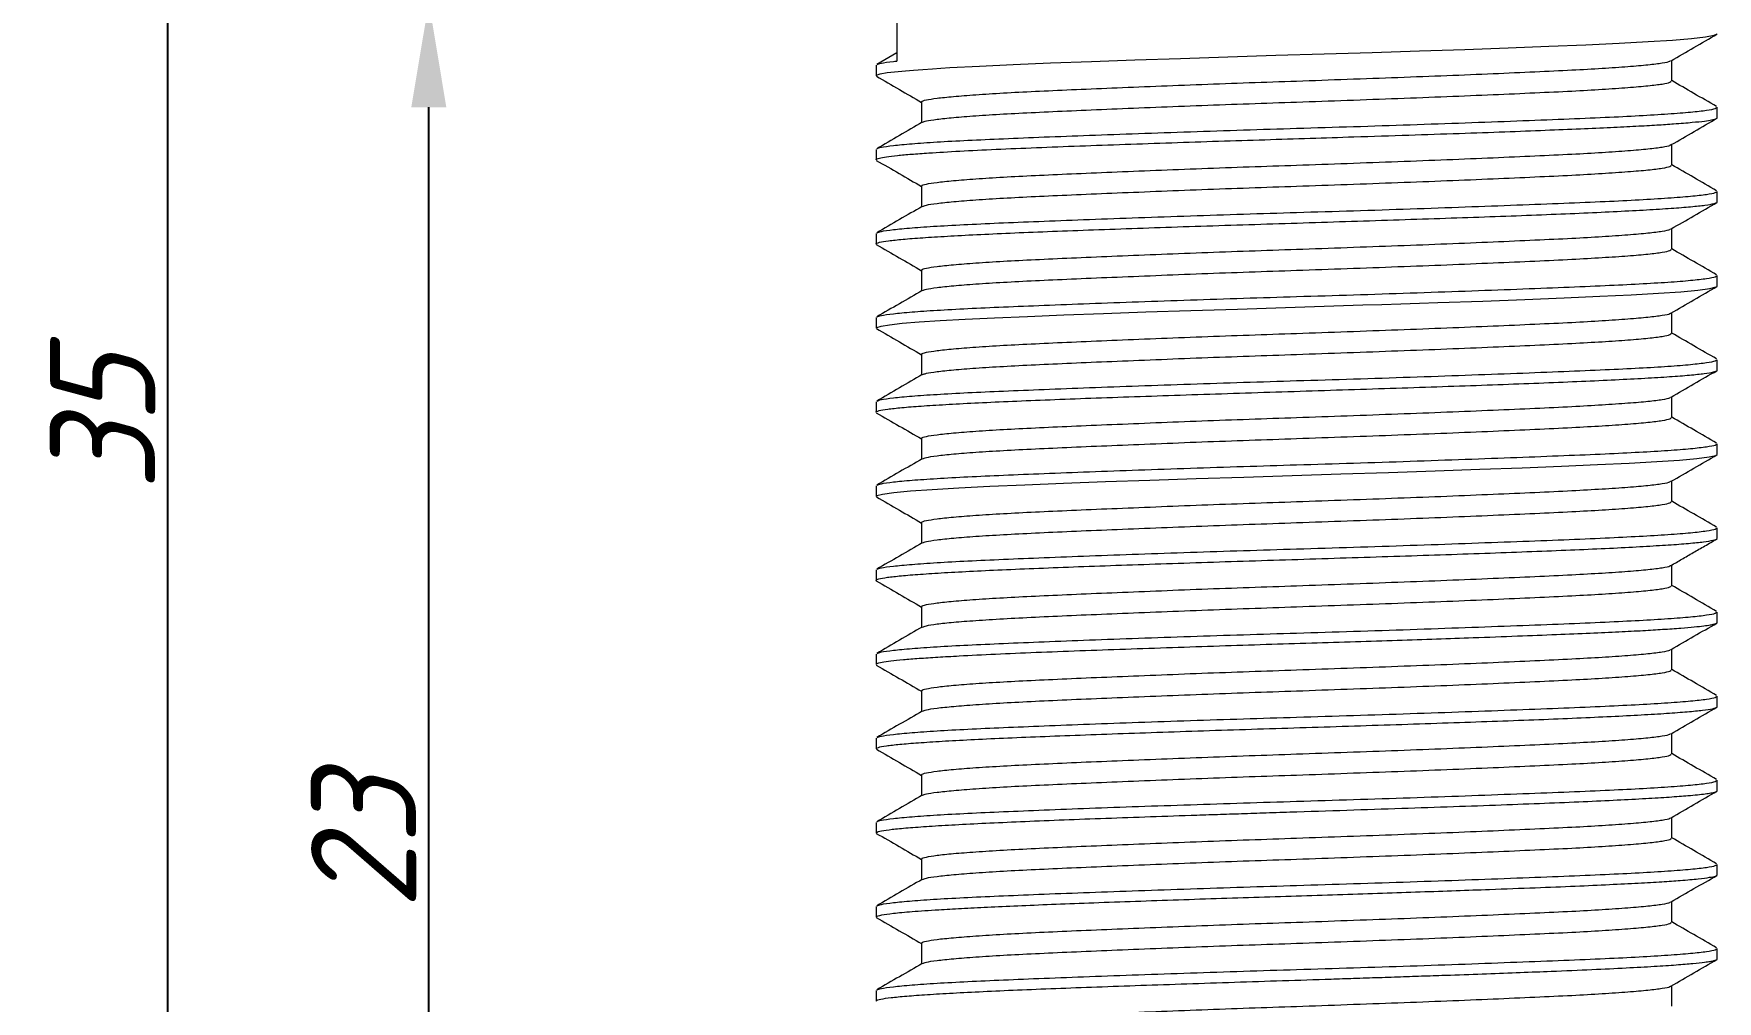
# Model space of a CAD drawing. Header units: inches. Extents: x 21 to 232, y 97 to 184.
# Drawn here: x 38.12 to 58.14, y 144.9 to 156.41 of the extents above; entities that cross this region are included whole.
import ezdxf

# ---------------------------------------------------------------- set-up
doc = ezdxf.new("R2010")
doc.units = ezdxf.units.IN
doc.header["$MEASUREMENT"] = 0
doc.styles.add('GENISO', font='geniso.shx', dxfattribs={"oblique": 15})
doc.dimstyles.new('Scale', dxfattribs={"dimscale": 0.5, "dimtxt": 2.5, "dimasz": 2.5, "dimexe": 1, "dimexo": 1, "dimgap": 0.3, "dimtad": 1, "dimdec": 0, "dimzin": 0, "dimtxsty": 'GENISO', "dimcen": 2.5, "dimclrd": 1, "dimclre": 1, "dimclrt": 256, "dimadec": 0, "dimazin": 0, "dimtfac": 1, "dimtdec": 0, "dimtmove": 0, "dimatfit": 3, "dimfxl": 1, "dimtzin": 0, "dimlwd": -1, "dimlwe": -1, "dimarcsym": 0})

# ---------------------------------------------------------------- blocks, each defined once
blk = doc.blocks.new('*D87')
at = {"color": 1, "transparency": 16777216}
for p, q in [((47.636, 156.781), (42.319, 156.781)), ((42.819, 138.031), (42.819, 155.531)), ((48.136, 136.781), (42.319, 136.781))]:
    blk.add_line(p, q, dxfattribs=at)
for points in [[(42.61, 155.531), (43.027, 155.531), (42.819, 156.781)], [(42.61, 138.031), (43.027, 138.031), (42.819, 136.781)]]:
    blk.add_solid(points, dxfattribs=at)
at = {"layer": 'Defpoints', "color": 0, "transparency": 16777216}
for p in [(42.819, 156.781), (48.136, 156.781), (48.636, 136.781)]:
    blk.add_point(p, dxfattribs=at)
at = {"transparency": 16777216, "insert": (42.044, 146.781), "char_height": 1.25, "attachment_point": 5, "rotation": 90, "style": 'GENISO'}
blk.add_mtext('23', dxfattribs=at)
blk = doc.blocks.new('*D88')
at = {"color": 1, "transparency": 16777216}
for p, q in [((46.181, 166.781), (39.216, 166.781)), ((39.716, 138.031), (39.716, 165.531)), ((48.136, 136.781), (39.216, 136.781))]:
    blk.add_line(p, q, dxfattribs=at)
for points in [[(39.508, 165.531), (39.924, 165.531), (39.716, 166.781)], [(39.508, 138.031), (39.924, 138.031), (39.716, 136.781)]]:
    blk.add_solid(points, dxfattribs=at)
at = {"layer": 'Defpoints', "color": 0, "transparency": 16777216}
for p in [(39.716, 166.781), (46.681, 166.781), (48.636, 136.781)]:
    blk.add_point(p, dxfattribs=at)
at = {"transparency": 16777216, "insert": (38.941, 151.781), "char_height": 1.25, "attachment_point": 5, "rotation": 90, "style": 'GENISO'}
blk.add_mtext('35', dxfattribs=at)

msp = doc.modelspace()

# ---------------------------------------------------------------- linework, layer by layer
at = {"lineweight": 13}
for p, q in [((48.381, 156.781), (48.381, 156.081)), ((48.381, 156.177), (48.143, 156.039)), ((48.136, 156.031), (48.136, 155.906)), ((57.595, 155.844), (57.595, 156.089)), ((48.677, 155.594), (48.677, 155.348)), ((58.136, 155.406), (58.136, 155.531)), ((48.136, 155.031), (48.136, 154.908)), ((57.595, 154.844), (57.595, 155.089)), ((48.677, 154.594), (48.677, 154.348)), ((58.136, 154.406), (58.136, 154.531)), ((48.136, 154.031), (48.136, 153.905)), ((57.595, 153.844), (57.595, 154.089)), ((48.677, 153.594), (48.677, 153.348)), ((58.136, 153.406), (58.136, 153.531)), ((48.136, 153.031), (48.136, 152.906)), ((57.595, 152.844), (57.595, 153.089)), ((48.677, 152.594), (48.677, 152.348)), ((58.136, 152.406), (58.136, 152.531)), ((48.136, 152.031), (48.136, 151.905)), ((57.595, 151.844), (57.595, 152.089)), ((48.677, 151.594), (48.677, 151.348)), ((58.136, 151.406), (58.136, 151.531)), ((48.136, 151.031), (48.136, 150.906)), ((57.595, 150.844), (57.595, 151.089)), ((48.677, 150.594), (48.677, 150.348)), ((58.136, 150.406), (58.136, 150.531)), ((48.136, 150.031), (48.136, 149.907)), ((57.595, 149.844), (57.595, 150.094)), ((48.144, 149.898), (48.139, 149.901)), ((48.677, 149.594), (48.677, 149.348)), ((58.136, 149.406), (58.136, 149.531)), ((48.136, 149.031), (48.136, 148.908)), ((57.595, 148.844), (57.595, 149.089)), ((48.677, 148.594), (48.677, 148.348)), ((58.136, 148.406), (58.136, 148.531)), ((48.136, 148.031), (48.136, 147.905)), ((57.595, 147.844), (57.595, 148.089)), ((48.677, 147.594), (48.677, 147.348)), ((58.136, 147.406), (58.136, 147.531)), ((48.136, 147.031), (48.136, 146.904)), ((57.595, 146.844), (57.595, 147.089)), ((48.677, 146.594), (48.677, 146.348)), ((58.136, 146.406), (58.136, 146.531)), ((48.136, 146.031), (48.136, 145.904)), ((57.595, 145.844), (57.595, 146.089)), ((48.677, 145.594), (48.677, 145.348)), ((58.136, 145.406), (58.136, 145.531)), ((48.136, 145.031), (48.136, 144.907)), ((57.595, 144.844), (57.595, 145.089))]:
    msp.add_line(p, q, dxfattribs=at)
at = {"lineweight": 13, "flags": 128}
for points in [[(48.145, 155.906), (48.142, 155.913), (48.183, 155.928), (48.268, 155.943), (48.4, 155.958), (48.485, 155.966), (48.582, 155.974), (48.693, 155.982), (48.807, 155.99), (48.907, 155.996), (49.012, 156.003), (49.364, 156.021), (49.765, 156.04), (50.211, 156.058), (50.696, 156.076), (51.213, 156.094), (51.756, 156.113), (52.317, 156.131), (52.888, 156.149), (53.463, 156.166), (54.034, 156.184), (54.595, 156.202), (55.137, 156.22), (55.651, 156.238), (56.133, 156.256), (56.574, 156.275), (56.97, 156.293), (57.314, 156.312), (57.603, 156.33), (57.832, 156.349), (57.998, 156.368), (58.1, 156.387), (58.136, 156.406), (58.136, 156.406), (58.136, 156.406), (58.136, 156.406), (58.136, 156.406), (58.136, 156.406), (58.136, 156.406), (58.136, 156.406), (58.136, 156.406), (58.136, 156.406), (58.136, 156.406)], [(48.142, 152.906), (48.144, 152.915), (48.196, 152.931), (48.296, 152.947), (48.447, 152.963), (48.647, 152.979), (48.898, 152.995), (49.197, 153.012), (49.543, 153.028), (49.935, 153.045), (50.368, 153.063), (50.839, 153.08), (51.344, 153.098), (51.877, 153.115), (52.432, 153.133), (53.002, 153.151), (53.58, 153.17), (53.922, 153.181), (54.149, 153.188), (54.374, 153.195), (54.597, 153.203), (54.816, 153.21), (55.348, 153.228), (55.85, 153.247), (56.316, 153.265), (56.739, 153.284), (57.115, 153.302), (57.437, 153.321), (57.702, 153.339), (57.907, 153.358), (58.047, 153.376), (58.123, 153.395), (58.135, 153.404), (58.136, 153.406), (58.136, 153.406), (58.136, 153.406), (58.136, 153.406), (58.136, 153.406), (58.136, 153.406), (58.136, 153.406), (58.136, 153.406), (58.136, 153.406), (58.136, 153.406), (58.136, 153.406)], [(48.144, 150.906), (48.145, 150.915), (48.214, 150.934), (48.347, 150.952), (48.545, 150.97), (48.803, 150.989), (49.119, 151.007), (49.488, 151.026), (49.906, 151.044), (50.366, 151.062), (50.864, 151.081), (51.392, 151.099), (51.942, 151.117), (52.509, 151.136), (53.084, 151.154), (53.66, 151.172), (54.228, 151.191), (54.783, 151.209), (55.315, 151.228), (55.818, 151.246), (56.286, 151.264), (56.712, 151.283), (57.091, 151.301), (57.417, 151.319), (57.686, 151.338), (57.895, 151.356), (58.04, 151.375), (58.12, 151.393), (58.135, 151.403), (58.136, 151.405), (58.136, 151.406), (58.136, 151.406), (58.136, 151.406), (58.136, 151.406), (58.136, 151.406)]]:
    msp.add_lwpolyline(points, dxfattribs=at)
at = {"lineweight": 13}
for points, knots in [([(57.587, 156.085), (57.678, 156.137), (57.86, 156.243), (58.042, 156.348), (58.133, 156.4)], [0, 0, 0, 0, 0.499966, 1, 1, 1, 1]), ([(48.148, 156.039), (48.161, 156.045), (48.189, 156.057), (48.29, 156.071), (48.367, 156.08), (48.381, 156.081)], [0, 0, 0, 0, 0.409623, 0.899338, 1, 1, 1, 1]), ([(48.684, 155.594), (48.682, 155.595), (48.672, 155.604), (48.726, 155.619), (48.848, 155.639), (49.047, 155.66), (49.313, 155.681), (49.64, 155.702), (50.022, 155.721), (50.454, 155.741), (50.935, 155.761), (51.456, 155.782), (52.005, 155.804), (52.568, 155.824), (53.149, 155.844), (53.743, 155.865), (54.345, 155.887), (54.928, 155.909), (55.476, 155.932), (55.975, 155.954), (56.409, 155.974), (56.779, 155.995), (57.084, 156.016), (57.325, 156.037), (57.489, 156.058), (57.573, 156.074), (57.578, 156.083), (57.579, 156.085)], [0, 0, 0, 0, 0.011018, 0.051892, 0.093377, 0.135142, 0.176842, 0.218528, 0.259484, 0.300627, 0.34244, 0.384585, 0.42671, 0.468462, 0.509506, 0.553436, 0.598149, 0.643233, 0.688256, 0.732789, 0.776521, 0.818168, 0.860431, 0.902962, 0.945394, 0.987371, 1, 1, 1, 1]), ([(48.14, 155.9), (48.231, 155.847), (48.41, 155.744), (48.589, 155.64), (48.677, 155.589)], [0, 0, 0, 0, 0.508041, 1, 1, 1, 1]), ([(48.691, 155.353), (48.702, 155.358), (48.726, 155.37), (48.851, 155.389), (49.047, 155.41), (49.313, 155.431), (49.64, 155.452), (50.022, 155.471), (50.454, 155.491), (50.935, 155.511), (51.456, 155.532), (52.005, 155.554), (52.568, 155.574), (53.149, 155.594), (53.743, 155.615), (54.345, 155.637), (54.928, 155.659), (55.476, 155.682), (55.975, 155.704), (56.409, 155.724), (56.779, 155.745), (57.084, 155.766), (57.325, 155.787), (57.491, 155.808), (57.583, 155.827), (57.587, 155.839), (57.588, 155.844)], [0, 0, 0, 0, 0.032661, 0.074155, 0.11593, 0.157641, 0.199336, 0.240301, 0.281454, 0.323277, 0.365432, 0.407567, 0.449328, 0.490382, 0.534322, 0.579046, 0.62414, 0.669174, 0.713717, 0.757459, 0.799116, 0.841389, 0.88393, 0.926372, 0.968359, 1, 1, 1, 1]), ([(58.129, 155.539), (58.039, 155.592), (57.86, 155.695), (57.682, 155.798), (57.595, 155.848)], [0, 0, 0, 0, 0.5074022, 1, 1, 1, 1]), ([(48.148, 155.039), (48.161, 155.045), (48.189, 155.057), (48.33, 155.077), (48.55, 155.098), (48.849, 155.119), (49.215, 155.139), (49.644, 155.158), (50.129, 155.178), (50.668, 155.199), (51.252, 155.22), (51.868, 155.241), (52.5, 155.262), (53.151, 155.282), (53.817, 155.302), (54.492, 155.324), (55.146, 155.347), (55.76, 155.37), (56.319, 155.391), (56.806, 155.412), (57.221, 155.432), (57.563, 155.453), (57.833, 155.474), (58.019, 155.496), (58.123, 155.515), (58.127, 155.526), (58.129, 155.531)], [0, 0, 0, 0, 0.0346376, 0.0760479, 0.1177376, 0.1593632, 0.2009743, 0.2418567, 0.2829261, 0.3246637, 0.3667333, 0.4087821, 0.4504587, 0.4914298, 0.5352814, 0.5799139, 0.6249169, 0.6698586, 0.7143111, 0.7579653, 0.7995376, 0.8417253, 0.8841788, 0.9265353, 0.9684366, 1, 1, 1, 1]), ([(48.141, 154.908), (48.139, 154.91), (48.133, 154.916), (48.17, 154.928), (48.252, 154.944), (48.382, 154.959), (48.551, 154.974), (48.79, 154.991), (49.118, 155.01), (49.55, 155.032), (50.03, 155.052), (50.547, 155.072), (51.088, 155.091), (51.643, 155.11), (52.2, 155.129), (52.753, 155.146), (53.292, 155.163), (53.866, 155.182), (54.463, 155.201), (55.065, 155.221), (55.608, 155.24), (56.09, 155.259), (56.509, 155.276), (56.868, 155.292), (57.17, 155.307), (57.418, 155.321), (57.647, 155.336), (57.84, 155.352), (57.985, 155.367), (58.071, 155.381), (58.116, 155.392), (58.132, 155.399), (58.135, 155.404), (58.136, 155.406), (58.136, 155.406), (58.136, 155.406)], [0, 0, 0, 0, 0.008956, 0.040432, 0.071408, 0.101886, 0.131864, 0.161344, 0.204611, 0.246756, 0.28778, 0.327683, 0.366464, 0.404124, 0.440662, 0.476079, 0.510373, 0.543546, 0.586017, 0.626495, 0.664979, 0.701469, 0.735965, 0.768467, 0.798973, 0.827484, 0.854, 0.89002, 0.921553, 0.948596, 0.971148, 0.989209, 0.996555, 0.999807, 1, 1, 1, 1]), ([(48.685, 155.353), (48.595, 155.301), (48.414, 155.196), (48.233, 155.092), (48.143, 155.039)], [0, 0, 0, 0, 0.499966, 1, 1, 1, 1]), ([(57.59, 155.087), (57.681, 155.139), (57.863, 155.244), (58.044, 155.35), (58.135, 155.402)], [0, 0, 0, 0, 0.49997, 1, 1, 1, 1]), ([(48.684, 154.594), (48.682, 154.595), (48.672, 154.604), (48.726, 154.619), (48.848, 154.639), (49.047, 154.66), (49.313, 154.681), (49.64, 154.702), (50.022, 154.721), (50.454, 154.741), (50.935, 154.761), (51.456, 154.782), (52.005, 154.804), (52.568, 154.824), (53.149, 154.844), (53.743, 154.865), (54.345, 154.887), (54.928, 154.909), (55.476, 154.932), (55.975, 154.954), (56.409, 154.974), (56.779, 154.995), (57.084, 155.016), (57.325, 155.037), (57.489, 155.058), (57.575, 155.075), (57.58, 155.084), (57.581, 155.087)], [0, 0, 0, 0, 0.010975, 0.051689, 0.093011, 0.134613, 0.17615, 0.217673, 0.258468, 0.29945, 0.341099, 0.38308, 0.42504, 0.466628, 0.507512, 0.55127, 0.595808, 0.640716, 0.685562, 0.72992, 0.773482, 0.814965, 0.857064, 0.899428, 0.941694, 0.983507, 1, 1, 1, 1]), ([(48.139, 154.9), (48.23, 154.848), (48.41, 154.744), (48.589, 154.64), (48.677, 154.589)], [0, 0, 0, 0, 0.507474, 1, 1, 1, 1]), ([(48.691, 154.353), (48.702, 154.358), (48.726, 154.37), (48.851, 154.389), (49.047, 154.41), (49.313, 154.431), (49.64, 154.452), (50.022, 154.471), (50.454, 154.491), (50.935, 154.511), (51.456, 154.532), (52.005, 154.554), (52.568, 154.574), (53.149, 154.594), (53.743, 154.615), (54.345, 154.637), (54.928, 154.659), (55.476, 154.682), (55.975, 154.704), (56.409, 154.724), (56.779, 154.745), (57.084, 154.766), (57.325, 154.787), (57.491, 154.808), (57.583, 154.827), (57.587, 154.839), (57.588, 154.844)], [0, 0, 0, 0, 0.032661, 0.074155, 0.11593, 0.157641, 0.199336, 0.240301, 0.281454, 0.323277, 0.365432, 0.407567, 0.449328, 0.490382, 0.534322, 0.579046, 0.62414, 0.669174, 0.713717, 0.757459, 0.799116, 0.841389, 0.88393, 0.926372, 0.968359, 1, 1, 1, 1]), ([(58.129, 154.539), (58.039, 154.592), (57.86, 154.695), (57.682, 154.798), (57.595, 154.848)], [0, 0, 0, 0, 0.507402, 1, 1, 1, 1]), ([(48.148, 154.039), (48.161, 154.045), (48.189, 154.057), (48.33, 154.077), (48.55, 154.098), (48.849, 154.119), (49.215, 154.139), (49.644, 154.158), (50.129, 154.178), (50.668, 154.199), (51.252, 154.22), (51.868, 154.241), (52.5, 154.262), (53.151, 154.282), (53.817, 154.302), (54.492, 154.324), (55.146, 154.347), (55.76, 154.37), (56.319, 154.391), (56.806, 154.412), (57.221, 154.432), (57.563, 154.453), (57.833, 154.474), (58.019, 154.496), (58.123, 154.515), (58.127, 154.526), (58.129, 154.531)], [0, 0, 0, 0, 0.0346376, 0.0760479, 0.1177376, 0.1593632, 0.2009743, 0.2418567, 0.2829261, 0.3246637, 0.3667333, 0.4087821, 0.4504587, 0.4914298, 0.5352814, 0.5799139, 0.6249169, 0.6698586, 0.7143111, 0.7579653, 0.7995376, 0.8417253, 0.8841788, 0.9265353, 0.9684366, 1, 1, 1, 1]), ([(48.139, 153.905), (48.138, 153.906), (48.128, 153.913), (48.171, 153.926), (48.273, 153.944), (48.447, 153.963), (48.681, 153.981), (48.975, 153.999), (49.324, 154.018), (49.724, 154.036), (50.169, 154.055), (50.654, 154.073), (51.172, 154.091), (51.716, 154.11), (52.279, 154.128), (52.853, 154.146), (53.431, 154.165), (54.005, 154.183), (54.568, 154.202), (55.111, 154.22), (55.628, 154.238), (56.113, 154.257), (56.557, 154.275), (56.956, 154.294), (57.304, 154.312), (57.597, 154.331), (57.83, 154.349), (58.001, 154.368), (58.077, 154.381), (58.107, 154.389), (58.116, 154.392), (58.123, 154.395), (58.129, 154.398), (58.133, 154.401), (58.136, 154.404), (58.136, 154.405), (58.136, 154.406)], [0, 0, 0, 0, 0.004428, 0.041165, 0.077902, 0.11464, 0.151377, 0.188114, 0.224851, 0.261589, 0.298326, 0.335063, 0.371801, 0.408538, 0.445275, 0.482013, 0.51875, 0.555487, 0.592225, 0.628962, 0.665699, 0.702437, 0.739174, 0.775911, 0.812649, 0.849386, 0.886124, 0.922861, 0.959599, 0.96548, 0.971361, 0.977242, 0.983123, 0.989004, 0.994886, 1, 1, 1, 1]), ([(48.685, 154.353), (48.595, 154.301), (48.414, 154.196), (48.233, 154.092), (48.143, 154.039)], [0, 0, 0, 0, 0.499966, 1, 1, 1, 1]), ([(57.587, 154.085), (57.678, 154.137), (57.859, 154.242), (58.041, 154.348), (58.132, 154.4)], [0, 0, 0, 0, 0.4999644, 1, 1, 1, 1]), ([(48.684, 153.594), (48.682, 153.595), (48.672, 153.604), (48.726, 153.619), (48.848, 153.639), (49.047, 153.66), (49.313, 153.681), (49.64, 153.702), (50.022, 153.721), (50.454, 153.741), (50.935, 153.761), (51.456, 153.782), (52.005, 153.804), (52.568, 153.824), (53.149, 153.844), (53.743, 153.865), (54.345, 153.887), (54.928, 153.909), (55.476, 153.932), (55.975, 153.954), (56.409, 153.974), (56.779, 153.995), (57.084, 154.016), (57.325, 154.037), (57.489, 154.058), (57.573, 154.074), (57.578, 154.083), (57.579, 154.085)], [0, 0, 0, 0, 0.011023, 0.051918, 0.093424, 0.13521, 0.176931, 0.218638, 0.259614, 0.300778, 0.342612, 0.384778, 0.426924, 0.468697, 0.509762, 0.553714, 0.59845, 0.643557, 0.688602, 0.733157, 0.776911, 0.818579, 0.860864, 0.903415, 0.94587, 0.987867, 1, 1, 1, 1]), ([(48.139, 153.9), (48.23, 153.848), (48.409, 153.744), (48.589, 153.64), (48.677, 153.589)], [0, 0, 0, 0, 0.507056, 1, 1, 1, 1]), ([(48.691, 153.353), (48.702, 153.358), (48.726, 153.37), (48.851, 153.389), (49.047, 153.41), (49.313, 153.431), (49.64, 153.452), (50.022, 153.471), (50.454, 153.491), (50.935, 153.511), (51.456, 153.532), (52.005, 153.554), (52.568, 153.574), (53.149, 153.594), (53.743, 153.615), (54.345, 153.637), (54.928, 153.659), (55.476, 153.682), (55.975, 153.704), (56.409, 153.724), (56.779, 153.745), (57.084, 153.766), (57.325, 153.787), (57.491, 153.808), (57.583, 153.827), (57.587, 153.839), (57.588, 153.844)], [0, 0, 0, 0, 0.032661, 0.074155, 0.11593, 0.157641, 0.199336, 0.240301, 0.281454, 0.323277, 0.365432, 0.407567, 0.449328, 0.490382, 0.534322, 0.579046, 0.62414, 0.669174, 0.713717, 0.757459, 0.799116, 0.841389, 0.88393, 0.926372, 0.968359, 1, 1, 1, 1]), ([(58.129, 153.539), (58.039, 153.592), (57.86, 153.695), (57.682, 153.798), (57.595, 153.848)], [0, 0, 0, 0, 0.507402, 1, 1, 1, 1]), ([(48.148, 153.039), (48.161, 153.045), (48.189, 153.057), (48.33, 153.077), (48.55, 153.098), (48.849, 153.119), (49.215, 153.139), (49.644, 153.158), (50.129, 153.178), (50.668, 153.199), (51.252, 153.22), (51.868, 153.241), (52.5, 153.262), (53.151, 153.282), (53.817, 153.302), (54.492, 153.324), (55.146, 153.347), (55.76, 153.37), (56.319, 153.391), (56.806, 153.412), (57.221, 153.432), (57.563, 153.453), (57.833, 153.474), (58.019, 153.496), (58.123, 153.515), (58.127, 153.526), (58.129, 153.531)], [0, 0, 0, 0, 0.034638, 0.076048, 0.117738, 0.159363, 0.200974, 0.241857, 0.282926, 0.324664, 0.366733, 0.408782, 0.450459, 0.49143, 0.535281, 0.579914, 0.624917, 0.669859, 0.714311, 0.757965, 0.799538, 0.841725, 0.884179, 0.926535, 0.968437, 1, 1, 1, 1]), ([(48.685, 153.353), (48.595, 153.301), (48.414, 153.196), (48.233, 153.092), (48.143, 153.039)], [0, 0, 0, 0, 0.499966, 1, 1, 1, 1]), ([(57.586, 153.084), (57.677, 153.137), (57.859, 153.242), (58.041, 153.347), (58.132, 153.4)], [0, 0, 0, 0, 0.499968, 1, 1, 1, 1]), ([(48.684, 152.594), (48.682, 152.595), (48.672, 152.604), (48.726, 152.619), (48.848, 152.639), (49.047, 152.66), (49.313, 152.681), (49.64, 152.702), (50.022, 152.721), (50.454, 152.741), (50.935, 152.761), (51.456, 152.782), (52.005, 152.804), (52.568, 152.824), (53.149, 152.844), (53.743, 152.865), (54.345, 152.887), (54.928, 152.909), (55.476, 152.932), (55.975, 152.954), (56.409, 152.974), (56.779, 152.995), (57.084, 153.016), (57.325, 153.037), (57.489, 153.058), (57.572, 153.074), (57.578, 153.082), (57.579, 153.084)], [0, 0, 0, 0, 0.0110278, 0.0519389, 0.0934614, 0.1352644, 0.177003, 0.2187268, 0.2597196, 0.3009, 0.3427508, 0.3849345, 0.4270976, 0.4688871, 0.5099689, 0.5539389, 0.5986925, 0.6438176, 0.6888814, 0.7334542, 0.7772262, 0.818911, 0.8612131, 0.9037819, 0.9462534, 0.9882681, 1, 1, 1, 1]), ([(48.14, 152.9), (48.231, 152.847), (48.41, 152.744), (48.589, 152.64), (48.677, 152.589)], [0, 0, 0, 0, 0.507051, 1, 1, 1, 1]), ([(48.691, 152.353), (48.702, 152.358), (48.726, 152.37), (48.851, 152.389), (49.047, 152.41), (49.313, 152.431), (49.64, 152.452), (50.022, 152.471), (50.454, 152.491), (50.935, 152.511), (51.456, 152.532), (52.005, 152.554), (52.568, 152.574), (53.149, 152.594), (53.743, 152.615), (54.345, 152.637), (54.928, 152.659), (55.476, 152.682), (55.975, 152.704), (56.409, 152.724), (56.779, 152.745), (57.084, 152.766), (57.325, 152.787), (57.491, 152.808), (57.583, 152.827), (57.587, 152.839), (57.588, 152.844)], [0, 0, 0, 0, 0.032661, 0.074155, 0.11593, 0.157641, 0.199336, 0.240301, 0.281454, 0.323277, 0.365432, 0.407567, 0.449328, 0.490382, 0.534322, 0.579046, 0.62414, 0.669174, 0.713717, 0.757459, 0.799116, 0.841389, 0.88393, 0.926372, 0.968359, 1, 1, 1, 1]), ([(58.129, 152.539), (58.039, 152.592), (57.86, 152.695), (57.682, 152.798), (57.595, 152.848)], [0, 0, 0, 0, 0.507402, 1, 1, 1, 1]), ([(48.148, 152.039), (48.161, 152.045), (48.189, 152.057), (48.33, 152.077), (48.55, 152.098), (48.849, 152.119), (49.215, 152.139), (49.644, 152.158), (50.129, 152.178), (50.668, 152.199), (51.252, 152.22), (51.868, 152.241), (52.5, 152.262), (53.151, 152.282), (53.817, 152.302), (54.492, 152.324), (55.146, 152.347), (55.76, 152.37), (56.319, 152.391), (56.806, 152.412), (57.221, 152.432), (57.563, 152.453), (57.833, 152.474), (58.019, 152.496), (58.123, 152.515), (58.127, 152.526), (58.129, 152.531)], [0, 0, 0, 0, 0.034638, 0.076048, 0.117738, 0.159363, 0.200974, 0.241857, 0.282926, 0.324664, 0.366733, 0.408782, 0.450459, 0.49143, 0.535281, 0.579914, 0.624917, 0.669859, 0.714311, 0.757965, 0.799538, 0.841725, 0.884179, 0.926535, 0.968437, 1, 1, 1, 1]), ([(48.138, 151.905), (48.137, 151.906), (48.126, 151.912), (48.167, 151.925), (48.264, 151.943), (48.434, 151.962), (48.664, 151.98), (48.954, 151.998), (49.3, 152.017), (49.697, 152.035), (50.139, 152.053), (50.622, 152.072), (51.138, 152.09), (51.68, 152.108), (52.242, 152.127), (52.816, 152.145), (53.394, 152.164), (53.968, 152.182), (54.532, 152.2), (55.077, 152.219), (55.596, 152.237), (56.082, 152.256), (56.53, 152.274), (56.932, 152.293), (57.283, 152.311), (57.579, 152.329), (57.817, 152.348), (57.992, 152.366), (58.101, 152.385), (58.135, 152.398), (58.135, 152.405), (58.135, 152.406)], [0, 0, 0, 0, 0.002052, 0.03879, 0.075528, 0.112266, 0.149004, 0.185742, 0.222479, 0.259217, 0.295955, 0.332693, 0.369431, 0.406169, 0.442907, 0.479645, 0.516383, 0.553122, 0.58986, 0.626598, 0.663336, 0.700074, 0.736812, 0.77355, 0.810288, 0.847026, 0.883764, 0.920502, 0.95724, 0.993979, 1, 1, 1, 1]), ([(48.685, 152.353), (48.595, 152.301), (48.414, 152.196), (48.233, 152.092), (48.143, 152.039)], [0, 0, 0, 0, 0.499966, 1, 1, 1, 1]), ([(57.587, 152.085), (57.678, 152.137), (57.859, 152.242), (58.041, 152.348), (58.132, 152.4)], [0, 0, 0, 0, 0.499966, 1, 1, 1, 1]), ([(48.684, 151.594), (48.682, 151.595), (48.672, 151.604), (48.726, 151.619), (48.848, 151.639), (49.047, 151.66), (49.313, 151.681), (49.64, 151.702), (50.022, 151.721), (50.454, 151.741), (50.935, 151.761), (51.456, 151.782), (52.005, 151.804), (52.568, 151.824), (53.149, 151.844), (53.743, 151.865), (54.345, 151.887), (54.928, 151.909), (55.476, 151.932), (55.975, 151.954), (56.409, 151.974), (56.779, 151.995), (57.084, 152.016), (57.325, 152.037), (57.489, 152.058), (57.573, 152.074), (57.578, 152.083), (57.579, 152.085)], [0, 0, 0, 0, 0.0110223, 0.0519129, 0.0934146, 0.1351966, 0.1769143, 0.2186172, 0.2595894, 0.3007492, 0.3425789, 0.3847415, 0.4268834, 0.468652, 0.5097132, 0.5536612, 0.5983923, 0.6434948, 0.688536, 0.7330865, 0.7768366, 0.8185004, 0.8607813, 0.9033288, 0.9457789, 0.9877726, 1, 1, 1, 1]), ([(48.139, 151.9), (48.23, 151.848), (48.41, 151.744), (48.589, 151.64), (48.677, 151.589)], [0, 0, 0, 0, 0.507523, 1, 1, 1, 1]), ([(48.691, 151.353), (48.702, 151.358), (48.726, 151.37), (48.851, 151.389), (49.047, 151.41), (49.313, 151.431), (49.64, 151.452), (50.022, 151.471), (50.454, 151.491), (50.935, 151.511), (51.456, 151.532), (52.005, 151.554), (52.568, 151.574), (53.149, 151.594), (53.743, 151.615), (54.345, 151.637), (54.928, 151.659), (55.476, 151.682), (55.975, 151.704), (56.409, 151.724), (56.779, 151.745), (57.084, 151.766), (57.325, 151.787), (57.491, 151.808), (57.583, 151.827), (57.587, 151.839), (57.588, 151.844)], [0, 0, 0, 0, 0.032661, 0.074155, 0.11593, 0.157641, 0.199336, 0.240301, 0.281454, 0.323277, 0.365432, 0.407567, 0.449328, 0.490382, 0.534322, 0.579046, 0.62414, 0.669174, 0.713717, 0.757459, 0.799116, 0.841389, 0.88393, 0.926372, 0.968359, 1, 1, 1, 1]), ([(58.129, 151.539), (58.039, 151.592), (57.86, 151.695), (57.682, 151.798), (57.595, 151.848)], [0, 0, 0, 0, 0.507402, 1, 1, 1, 1]), ([(48.148, 151.039), (48.161, 151.045), (48.189, 151.057), (48.33, 151.077), (48.55, 151.098), (48.849, 151.119), (49.215, 151.139), (49.644, 151.158), (50.129, 151.178), (50.668, 151.199), (51.252, 151.22), (51.868, 151.241), (52.5, 151.262), (53.151, 151.282), (53.817, 151.302), (54.492, 151.324), (55.146, 151.347), (55.76, 151.37), (56.319, 151.391), (56.806, 151.412), (57.221, 151.432), (57.563, 151.453), (57.833, 151.474), (58.019, 151.496), (58.123, 151.515), (58.127, 151.526), (58.129, 151.531)], [0, 0, 0, 0, 0.034638, 0.076048, 0.117738, 0.159363, 0.200974, 0.241857, 0.282926, 0.324664, 0.366733, 0.408782, 0.450459, 0.49143, 0.535281, 0.579914, 0.624917, 0.669859, 0.714311, 0.757965, 0.799538, 0.841725, 0.884179, 0.926535, 0.968437, 1, 1, 1, 1]), ([(48.685, 151.353), (48.595, 151.301), (48.414, 151.196), (48.233, 151.092), (48.143, 151.039)], [0, 0, 0, 0, 0.499966, 1, 1, 1, 1]), ([(57.587, 151.085), (57.678, 151.137), (57.86, 151.243), (58.042, 151.348), (58.133, 151.4)], [0, 0, 0, 0, 0.499965, 1, 1, 1, 1]), ([(48.684, 150.594), (48.682, 150.595), (48.672, 150.604), (48.726, 150.619), (48.848, 150.639), (49.047, 150.66), (49.313, 150.681), (49.64, 150.702), (50.022, 150.721), (50.454, 150.741), (50.935, 150.761), (51.456, 150.782), (52.005, 150.804), (52.568, 150.824), (53.149, 150.844), (53.743, 150.865), (54.345, 150.887), (54.928, 150.909), (55.476, 150.932), (55.975, 150.954), (56.409, 150.974), (56.779, 150.995), (57.084, 151.016), (57.325, 151.037), (57.489, 151.058), (57.573, 151.074), (57.578, 151.083), (57.579, 151.085)], [0, 0, 0, 0, 0.011016, 0.051884, 0.093362, 0.135121, 0.176815, 0.218495, 0.259444, 0.300581, 0.342387, 0.384526, 0.426644, 0.46839, 0.509428, 0.553351, 0.598057, 0.643134, 0.68815, 0.732676, 0.776402, 0.818042, 0.860299, 0.902823, 0.945249, 0.987219, 1, 1, 1, 1]), ([(48.14, 150.9), (48.231, 150.847), (48.41, 150.744), (48.589, 150.64), (48.677, 150.589)], [0, 0, 0, 0, 0.507639, 1, 1, 1, 1]), ([(48.691, 150.353), (48.702, 150.358), (48.726, 150.37), (48.851, 150.389), (49.047, 150.41), (49.313, 150.431), (49.64, 150.452), (50.022, 150.471), (50.454, 150.491), (50.935, 150.511), (51.456, 150.532), (52.005, 150.554), (52.568, 150.574), (53.149, 150.594), (53.743, 150.615), (54.345, 150.637), (54.928, 150.659), (55.476, 150.682), (55.975, 150.704), (56.409, 150.724), (56.779, 150.745), (57.084, 150.766), (57.325, 150.787), (57.491, 150.808), (57.583, 150.827), (57.587, 150.839), (57.588, 150.844)], [0, 0, 0, 0, 0.032661, 0.074155, 0.11593, 0.157641, 0.199336, 0.240301, 0.281454, 0.323277, 0.365432, 0.407567, 0.449328, 0.490382, 0.534322, 0.579046, 0.62414, 0.669174, 0.713717, 0.757459, 0.799116, 0.841389, 0.88393, 0.926372, 0.968359, 1, 1, 1, 1]), ([(58.129, 150.539), (58.039, 150.592), (57.86, 150.695), (57.682, 150.798), (57.595, 150.848)], [0, 0, 0, 0, 0.507402, 1, 1, 1, 1]), ([(48.148, 150.039), (48.161, 150.045), (48.189, 150.057), (48.33, 150.077), (48.55, 150.098), (48.849, 150.119), (49.215, 150.139), (49.644, 150.158), (50.129, 150.178), (50.668, 150.199), (51.252, 150.22), (51.868, 150.241), (52.5, 150.262), (53.151, 150.282), (53.817, 150.302), (54.492, 150.324), (55.146, 150.347), (55.76, 150.37), (56.319, 150.391), (56.806, 150.412), (57.221, 150.432), (57.563, 150.453), (57.833, 150.474), (58.019, 150.496), (58.123, 150.515), (58.127, 150.526), (58.129, 150.531)], [0, 0, 0, 0, 0.034638, 0.076048, 0.117738, 0.159363, 0.200974, 0.241857, 0.282926, 0.324664, 0.366733, 0.408782, 0.450459, 0.49143, 0.535281, 0.579914, 0.624917, 0.669859, 0.714311, 0.757965, 0.799538, 0.841725, 0.884179, 0.926535, 0.968437, 1, 1, 1, 1]), ([(48.136, 149.907), (48.136, 149.907), (48.133, 149.913), (48.161, 149.926), (48.26, 149.944), (48.426, 149.962), (48.654, 149.981), (48.941, 149.999), (49.285, 150.018), (49.679, 150.036), (50.12, 150.054), (50.6, 150.073), (51.114, 150.091), (51.655, 150.109), (52.215, 150.128), (52.788, 150.146), (53.366, 150.164), (53.94, 150.183), (54.504, 150.201), (55.049, 150.219), (55.569, 150.237), (56.057, 150.256), (56.506, 150.274), (56.91, 150.292), (57.265, 150.311), (57.564, 150.329), (57.804, 150.347), (57.984, 150.366), (58.093, 150.384), (58.141, 150.397), (58.132, 150.405), (58.13, 150.406)], [0, 0, 0, 0, 0.000788, 0.037489, 0.074191, 0.110892, 0.147593, 0.184295, 0.220996, 0.257697, 0.294399, 0.3311, 0.367801, 0.404503, 0.441204, 0.477905, 0.514607, 0.551308, 0.588009, 0.62471, 0.661412, 0.698113, 0.734814, 0.771516, 0.808217, 0.844918, 0.881619, 0.918288, 0.95495, 0.991612, 1, 1, 1, 1]), ([(48.685, 150.353), (48.595, 150.301), (48.414, 150.196), (48.233, 150.092), (48.143, 150.039)], [0, 0, 0, 0, 0.499966, 1, 1, 1, 1]), ([(57.586, 150.084), (57.629, 150.109), (57.713, 150.158), (57.851, 150.238), (57.994, 150.32), (58.085, 150.373), (58.132, 150.4)], [0, 0, 0, 0, 0.24422, 0.483687, 0.731082, 1, 1, 1, 1]), ([(48.684, 149.594), (48.682, 149.595), (48.672, 149.604), (48.726, 149.619), (48.848, 149.639), (49.047, 149.66), (49.313, 149.681), (49.64, 149.702), (50.022, 149.721), (50.454, 149.741), (50.935, 149.761), (51.456, 149.782), (52.005, 149.804), (52.568, 149.824), (53.149, 149.844), (53.743, 149.865), (54.345, 149.887), (54.928, 149.909), (55.476, 149.932), (55.975, 149.954), (56.409, 149.974), (56.779, 149.995), (57.084, 150.016), (57.325, 150.037), (57.489, 150.058), (57.573, 150.074), (57.578, 150.083), (57.579, 150.084)], [0, 0, 0, 0, 0.011024, 0.05192, 0.093427, 0.135215, 0.176938, 0.218647, 0.259624, 0.30079, 0.342625, 0.384794, 0.426941, 0.468715, 0.509782, 0.553736, 0.598473, 0.643582, 0.688629, 0.733186, 0.776942, 0.818611, 0.860898, 0.903451, 0.945907, 0.987906, 1, 1, 1, 1]), ([(48.139, 149.9), (48.23, 149.848), (48.41, 149.744), (48.589, 149.64), (48.677, 149.589)], [0, 0, 0, 0, 0.507397, 1, 1, 1, 1]), ([(48.691, 149.353), (48.702, 149.358), (48.726, 149.37), (48.851, 149.389), (49.047, 149.41), (49.313, 149.431), (49.64, 149.452), (50.022, 149.471), (50.454, 149.491), (50.935, 149.511), (51.456, 149.532), (52.005, 149.554), (52.568, 149.574), (53.149, 149.594), (53.743, 149.615), (54.345, 149.637), (54.928, 149.659), (55.476, 149.682), (55.975, 149.704), (56.409, 149.724), (56.779, 149.745), (57.084, 149.766), (57.325, 149.787), (57.491, 149.808), (57.583, 149.827), (57.587, 149.839), (57.588, 149.844)], [0, 0, 0, 0, 0.032661, 0.074155, 0.11593, 0.157641, 0.199336, 0.240301, 0.281454, 0.323277, 0.365432, 0.407567, 0.449328, 0.490382, 0.534322, 0.579046, 0.62414, 0.669174, 0.713717, 0.757459, 0.799116, 0.841389, 0.88393, 0.926372, 0.968359, 1, 1, 1, 1]), ([(58.129, 149.539), (58.039, 149.592), (57.86, 149.695), (57.682, 149.798), (57.595, 149.848)], [0, 0, 0, 0, 0.507402, 1, 1, 1, 1]), ([(48.148, 149.039), (48.161, 149.045), (48.189, 149.057), (48.33, 149.077), (48.55, 149.098), (48.849, 149.119), (49.215, 149.139), (49.644, 149.158), (50.129, 149.178), (50.668, 149.199), (51.252, 149.22), (51.868, 149.241), (52.5, 149.262), (53.151, 149.282), (53.817, 149.302), (54.492, 149.324), (55.146, 149.347), (55.76, 149.37), (56.319, 149.391), (56.806, 149.412), (57.221, 149.432), (57.563, 149.453), (57.833, 149.474), (58.019, 149.496), (58.123, 149.515), (58.127, 149.526), (58.129, 149.531)], [0, 0, 0, 0, 0.034638, 0.076048, 0.117738, 0.159363, 0.200974, 0.241857, 0.282926, 0.324664, 0.366733, 0.408782, 0.450459, 0.49143, 0.535281, 0.579914, 0.624917, 0.669859, 0.714311, 0.757965, 0.799538, 0.841725, 0.884179, 0.926535, 0.968437, 1, 1, 1, 1]), ([(48.141, 148.908), (48.141, 148.912), (48.142, 148.921), (48.2, 148.935), (48.304, 148.95), (48.452, 148.966), (48.64, 148.981), (48.863, 148.995), (49.159, 149.012), (49.543, 149.031), (50.027, 149.052), (50.547, 149.072), (51.092, 149.091), (51.65, 149.11), (52.212, 149.129), (52.767, 149.147), (53.309, 149.164), (53.831, 149.18), (54.328, 149.196), (54.796, 149.212), (55.276, 149.228), (55.757, 149.246), (56.222, 149.264), (56.625, 149.281), (56.967, 149.296), (57.252, 149.311), (57.499, 149.326), (57.703, 149.34), (57.864, 149.354), (57.977, 149.366), (58.052, 149.377), (58.093, 149.386), (58.115, 149.392), (58.127, 149.397), (58.133, 149.401), (58.136, 149.404), (58.136, 149.406), (58.136, 149.406)], [0, 0, 0, 0, 0.022363, 0.053853, 0.084835, 0.11531, 0.145276, 0.174735, 0.203686, 0.246142, 0.287456, 0.327629, 0.366659, 0.404548, 0.441294, 0.476898, 0.51136, 0.544679, 0.576856, 0.60789, 0.637781, 0.675848, 0.711884, 0.745889, 0.777863, 0.807806, 0.835716, 0.866523, 0.894403, 0.919357, 0.941384, 0.960484, 0.970935, 0.980243, 0.988406, 0.995425, 1, 1, 1, 1]), ([(48.685, 149.353), (48.595, 149.301), (48.414, 149.196), (48.233, 149.092), (48.143, 149.039)], [0, 0, 0, 0, 0.499966, 1, 1, 1, 1]), ([(57.587, 149.085), (57.678, 149.137), (57.859, 149.242), (58.041, 149.348), (58.132, 149.4)], [0, 0, 0, 0, 0.499967, 1, 1, 1, 1]), ([(48.684, 148.594), (48.682, 148.595), (48.672, 148.604), (48.726, 148.619), (48.848, 148.639), (49.047, 148.66), (49.313, 148.681), (49.64, 148.702), (50.022, 148.721), (50.454, 148.741), (50.935, 148.761), (51.456, 148.782), (52.005, 148.804), (52.568, 148.824), (53.149, 148.844), (53.743, 148.865), (54.345, 148.887), (54.928, 148.909), (55.476, 148.932), (55.975, 148.954), (56.409, 148.974), (56.779, 148.995), (57.084, 149.016), (57.325, 149.037), (57.489, 149.058), (57.573, 149.074), (57.578, 149.083), (57.579, 149.085)], [0, 0, 0, 0, 0.011023, 0.051917, 0.093422, 0.135208, 0.176929, 0.218635, 0.259611, 0.300774, 0.342607, 0.384773, 0.426919, 0.468691, 0.509755, 0.553707, 0.598442, 0.643548, 0.688593, 0.733147, 0.776901, 0.818568, 0.860853, 0.903404, 0.945857, 0.987855, 1, 1, 1, 1]), ([(48.139, 148.9), (48.23, 148.848), (48.409, 148.744), (48.589, 148.64), (48.677, 148.589)], [0, 0, 0, 0, 0.507021, 1, 1, 1, 1]), ([(48.691, 148.353), (48.702, 148.358), (48.726, 148.37), (48.851, 148.389), (49.047, 148.41), (49.313, 148.431), (49.64, 148.452), (50.022, 148.471), (50.454, 148.491), (50.935, 148.511), (51.456, 148.532), (52.005, 148.554), (52.568, 148.574), (53.149, 148.594), (53.743, 148.615), (54.345, 148.637), (54.928, 148.659), (55.476, 148.682), (55.975, 148.704), (56.409, 148.724), (56.779, 148.745), (57.084, 148.766), (57.325, 148.787), (57.491, 148.808), (57.583, 148.827), (57.587, 148.839), (57.588, 148.844)], [0, 0, 0, 0, 0.032661, 0.074155, 0.11593, 0.157641, 0.199336, 0.240301, 0.281454, 0.323277, 0.365432, 0.407567, 0.449328, 0.490382, 0.534322, 0.579046, 0.62414, 0.669174, 0.713717, 0.757459, 0.799116, 0.841389, 0.88393, 0.926372, 0.968359, 1, 1, 1, 1]), ([(58.129, 148.539), (58.039, 148.592), (57.86, 148.695), (57.682, 148.798), (57.595, 148.848)], [0, 0, 0, 0, 0.507402, 1, 1, 1, 1]), ([(48.148, 148.039), (48.161, 148.045), (48.189, 148.057), (48.33, 148.077), (48.55, 148.098), (48.849, 148.119), (49.215, 148.139), (49.644, 148.158), (50.129, 148.178), (50.668, 148.199), (51.252, 148.22), (51.868, 148.241), (52.5, 148.262), (53.151, 148.282), (53.817, 148.302), (54.492, 148.324), (55.146, 148.347), (55.76, 148.37), (56.319, 148.391), (56.806, 148.412), (57.221, 148.432), (57.563, 148.453), (57.833, 148.474), (58.019, 148.496), (58.123, 148.515), (58.127, 148.526), (58.129, 148.531)], [0, 0, 0, 0, 0.034638, 0.076048, 0.117738, 0.159363, 0.200974, 0.241857, 0.282926, 0.324664, 0.366733, 0.408782, 0.450459, 0.49143, 0.535281, 0.579914, 0.624917, 0.669859, 0.714311, 0.757965, 0.799538, 0.841725, 0.884179, 0.926535, 0.968437, 1, 1, 1, 1]), ([(48.138, 147.905), (48.143, 147.911), (48.152, 147.923), (48.249, 147.941), (48.408, 147.959), (48.631, 147.977), (48.914, 147.996), (49.253, 148.014), (49.643, 148.033), (50.08, 148.051), (50.558, 148.069), (51.07, 148.088), (51.609, 148.106), (52.169, 148.125), (52.742, 148.143), (53.32, 148.161), (53.895, 148.18), (54.46, 148.198), (55.008, 148.217), (55.531, 148.235), (56.022, 148.253), (56.474, 148.272), (56.882, 148.29), (57.241, 148.309), (57.544, 148.327), (57.789, 148.346), (57.972, 148.364), (58.092, 148.382), (58.129, 148.396), (58.137, 148.404), (58.136, 148.406), (58.136, 148.406)], [0, 0, 0, 0, 0.034121, 0.070855, 0.107589, 0.144323, 0.181058, 0.217792, 0.254526, 0.29126, 0.327994, 0.364729, 0.401463, 0.438197, 0.474931, 0.511666, 0.5484, 0.585134, 0.621869, 0.658603, 0.695337, 0.732071, 0.768806, 0.80554, 0.842274, 0.879009, 0.915743, 0.952477, 0.989212, 0.999713, 1, 1, 1, 1]), ([(48.685, 148.353), (48.595, 148.301), (48.414, 148.196), (48.233, 148.092), (48.143, 148.039)], [0, 0, 0, 0, 0.499966, 1, 1, 1, 1]), ([(57.587, 148.085), (57.677, 148.137), (57.859, 148.242), (58.041, 148.348), (58.132, 148.4)], [0, 0, 0, 0, 0.499966, 1, 1, 1, 1]), ([(48.684, 147.594), (48.682, 147.595), (48.672, 147.604), (48.726, 147.619), (48.848, 147.639), (49.047, 147.66), (49.313, 147.681), (49.64, 147.702), (50.022, 147.721), (50.454, 147.741), (50.935, 147.761), (51.456, 147.782), (52.005, 147.804), (52.568, 147.824), (53.149, 147.844), (53.743, 147.865), (54.345, 147.887), (54.928, 147.909), (55.476, 147.932), (55.975, 147.954), (56.409, 147.974), (56.779, 147.995), (57.084, 148.016), (57.325, 148.037), (57.489, 148.058), (57.573, 148.074), (57.578, 148.083), (57.579, 148.084)], [0, 0, 0, 0, 0.011024, 0.05192, 0.093427, 0.135214, 0.176937, 0.218646, 0.259623, 0.300789, 0.342624, 0.384792, 0.426939, 0.468714, 0.50978, 0.553734, 0.598471, 0.643579, 0.688626, 0.733183, 0.776939, 0.818608, 0.860894, 0.903447, 0.945903, 0.987902, 1, 1, 1, 1]), ([(48.14, 147.9), (48.231, 147.847), (48.41, 147.744), (48.589, 147.64), (48.677, 147.589)], [0, 0, 0, 0, 0.507832, 1, 1, 1, 1]), ([(48.691, 147.353), (48.702, 147.358), (48.726, 147.37), (48.851, 147.389), (49.047, 147.41), (49.313, 147.431), (49.64, 147.452), (50.022, 147.471), (50.454, 147.491), (50.935, 147.511), (51.456, 147.532), (52.005, 147.554), (52.568, 147.574), (53.149, 147.594), (53.743, 147.615), (54.345, 147.637), (54.928, 147.659), (55.476, 147.682), (55.975, 147.704), (56.409, 147.724), (56.779, 147.745), (57.084, 147.766), (57.325, 147.787), (57.491, 147.808), (57.583, 147.827), (57.587, 147.839), (57.588, 147.844)], [0, 0, 0, 0, 0.032661, 0.074155, 0.11593, 0.157641, 0.199336, 0.240301, 0.281454, 0.323277, 0.365432, 0.407567, 0.449328, 0.490382, 0.534322, 0.579046, 0.62414, 0.669174, 0.713717, 0.757459, 0.799116, 0.841389, 0.88393, 0.926372, 0.968359, 1, 1, 1, 1]), ([(58.129, 147.539), (58.039, 147.592), (57.86, 147.695), (57.682, 147.798), (57.595, 147.848)], [0, 0, 0, 0, 0.507402, 1, 1, 1, 1]), ([(48.148, 147.039), (48.161, 147.045), (48.189, 147.057), (48.33, 147.077), (48.55, 147.098), (48.849, 147.119), (49.215, 147.139), (49.644, 147.158), (50.129, 147.178), (50.668, 147.199), (51.252, 147.22), (51.868, 147.241), (52.5, 147.262), (53.151, 147.282), (53.817, 147.302), (54.492, 147.324), (55.146, 147.347), (55.76, 147.37), (56.319, 147.391), (56.806, 147.412), (57.221, 147.432), (57.563, 147.453), (57.833, 147.474), (58.019, 147.496), (58.123, 147.515), (58.127, 147.526), (58.129, 147.531)], [0, 0, 0, 0, 0.034638, 0.076048, 0.117738, 0.159363, 0.200974, 0.241857, 0.282926, 0.324664, 0.366733, 0.408782, 0.450459, 0.49143, 0.535281, 0.579914, 0.624917, 0.669859, 0.714311, 0.757965, 0.799538, 0.841725, 0.884179, 0.926535, 0.968437, 1, 1, 1, 1]), ([(48.144, 146.904), (48.142, 146.907), (48.135, 146.915), (48.193, 146.93), (48.316, 146.948), (48.507, 146.966), (48.759, 146.985), (49.069, 147.003), (49.433, 147.022), (49.847, 147.04), (50.305, 147.059), (50.8, 147.078), (51.327, 147.096), (51.786, 147.112), (52.161, 147.125), (52.446, 147.134), (52.744, 147.144), (53.174, 147.158), (53.73, 147.176), (54.383, 147.198), (54.999, 147.219), (55.569, 147.239), (56.087, 147.259), (56.548, 147.278), (56.95, 147.297), (57.291, 147.315), (57.572, 147.332), (57.77, 147.347), (57.905, 147.359), (57.996, 147.37), (58.064, 147.38), (58.109, 147.39), (58.133, 147.398), (58.134, 147.404), (58.134, 147.406)], [0, 0, 0, 0, 0.014783, 0.051545, 0.088308, 0.12507, 0.161833, 0.198596, 0.235359, 0.272122, 0.308885, 0.345648, 0.382412, 0.419175, 0.437565, 0.455954, 0.474344, 0.494876, 0.538137, 0.58035, 0.621513, 0.661628, 0.700693, 0.73871, 0.775677, 0.811594, 0.846462, 0.880281, 0.902249, 0.92375, 0.944784, 0.965352, 0.985452, 1, 1, 1, 1]), ([(48.685, 147.353), (48.595, 147.301), (48.414, 147.196), (48.233, 147.092), (48.143, 147.039)], [0, 0, 0, 0, 0.499966, 1, 1, 1, 1]), ([(57.587, 147.085), (57.678, 147.137), (57.859, 147.242), (58.041, 147.348), (58.132, 147.4)], [0, 0, 0, 0, 0.4999662, 1, 1, 1, 1]), ([(48.684, 146.594), (48.682, 146.595), (48.672, 146.604), (48.726, 146.619), (48.848, 146.639), (49.047, 146.66), (49.313, 146.681), (49.64, 146.702), (50.022, 146.721), (50.454, 146.741), (50.935, 146.761), (51.456, 146.782), (52.005, 146.804), (52.568, 146.824), (53.149, 146.844), (53.743, 146.865), (54.345, 146.887), (54.928, 146.909), (55.476, 146.932), (55.975, 146.954), (56.409, 146.974), (56.779, 146.995), (57.084, 147.016), (57.325, 147.037), (57.489, 147.058), (57.573, 147.074), (57.578, 147.083), (57.579, 147.085)], [0, 0, 0, 0, 0.0110228, 0.0519153, 0.0934191, 0.135203, 0.1769227, 0.2186276, 0.2596018, 0.3007635, 0.3425953, 0.3847599, 0.4269038, 0.4686744, 0.5097376, 0.5536876, 0.5984209, 0.6435256, 0.6885689, 0.7331215, 0.7768737, 0.8185395, 0.8608224, 0.903372, 0.9458241, 0.9878198, 1, 1, 1, 1]), ([(48.139, 146.9), (48.23, 146.848), (48.41, 146.744), (48.589, 146.64), (48.677, 146.589)], [0, 0, 0, 0, 0.507497, 1, 1, 1, 1]), ([(48.691, 146.353), (48.702, 146.358), (48.726, 146.37), (48.851, 146.389), (49.047, 146.41), (49.313, 146.431), (49.64, 146.452), (50.022, 146.471), (50.454, 146.491), (50.935, 146.511), (51.456, 146.532), (52.005, 146.554), (52.568, 146.574), (53.149, 146.594), (53.743, 146.615), (54.345, 146.637), (54.928, 146.659), (55.476, 146.682), (55.975, 146.704), (56.409, 146.724), (56.779, 146.745), (57.084, 146.766), (57.325, 146.787), (57.491, 146.808), (57.583, 146.827), (57.587, 146.839), (57.588, 146.844)], [0, 0, 0, 0, 0.032661, 0.074155, 0.11593, 0.157641, 0.199336, 0.240301, 0.281454, 0.323277, 0.365432, 0.407567, 0.449328, 0.490382, 0.534322, 0.579046, 0.62414, 0.669174, 0.713717, 0.757459, 0.799116, 0.841389, 0.88393, 0.926372, 0.968359, 1, 1, 1, 1]), ([(58.129, 146.539), (58.039, 146.592), (57.86, 146.695), (57.682, 146.798), (57.595, 146.848)], [0, 0, 0, 0, 0.5074022, 1, 1, 1, 1]), ([(48.148, 146.039), (48.161, 146.045), (48.189, 146.057), (48.33, 146.077), (48.55, 146.098), (48.849, 146.119), (49.215, 146.139), (49.644, 146.158), (50.129, 146.178), (50.668, 146.199), (51.252, 146.22), (51.868, 146.241), (52.5, 146.262), (53.151, 146.282), (53.817, 146.302), (54.492, 146.324), (55.146, 146.347), (55.76, 146.37), (56.319, 146.391), (56.806, 146.412), (57.221, 146.432), (57.563, 146.453), (57.833, 146.474), (58.019, 146.496), (58.123, 146.515), (58.127, 146.526), (58.129, 146.531)], [0, 0, 0, 0, 0.034638, 0.076048, 0.117738, 0.159363, 0.200974, 0.241857, 0.282926, 0.324664, 0.366733, 0.408782, 0.450459, 0.49143, 0.535281, 0.579914, 0.624917, 0.669859, 0.714311, 0.757965, 0.799538, 0.841725, 0.884179, 0.926535, 0.968437, 1, 1, 1, 1]), ([(48.143, 145.904), (48.142, 145.906), (48.135, 145.915), (48.196, 145.93), (48.331, 145.95), (48.557, 145.971), (48.838, 145.99), (49.147, 146.008), (49.46, 146.024), (49.817, 146.04), (50.22, 146.057), (50.667, 146.074), (51.152, 146.091), (51.66, 146.109), (52.175, 146.126), (52.687, 146.143), (53.191, 146.159), (53.681, 146.175), (54.154, 146.19), (54.604, 146.205), (55.03, 146.22), (55.491, 146.236), (55.972, 146.254), (56.448, 146.273), (56.857, 146.292), (57.199, 146.309), (57.479, 146.325), (57.722, 146.342), (57.916, 146.359), (58.051, 146.377), (58.115, 146.391), (58.136, 146.401), (58.134, 146.405), (58.134, 146.406)], [0, 0, 0, 0, 0.014992, 0.052305, 0.091634, 0.132978, 0.176337, 0.206376, 0.237312, 0.269143, 0.301871, 0.335495, 0.370523, 0.405078, 0.438803, 0.471701, 0.50377, 0.535011, 0.565423, 0.595007, 0.623762, 0.651688, 0.692009, 0.730466, 0.767061, 0.801792, 0.83466, 0.865663, 0.904091, 0.939206, 0.971008, 0.992688, 1, 1, 1, 1]), ([(48.685, 146.353), (48.595, 146.301), (48.414, 146.196), (48.233, 146.092), (48.143, 146.039)], [0, 0, 0, 0, 0.499966, 1, 1, 1, 1]), ([(57.587, 146.085), (57.678, 146.137), (57.86, 146.243), (58.042, 146.348), (58.133, 146.4)], [0, 0, 0, 0, 0.499964, 1, 1, 1, 1]), ([(48.684, 145.594), (48.682, 145.595), (48.672, 145.604), (48.726, 145.619), (48.848, 145.639), (49.047, 145.66), (49.313, 145.681), (49.64, 145.702), (50.022, 145.721), (50.454, 145.741), (50.935, 145.761), (51.456, 145.782), (52.005, 145.804), (52.568, 145.824), (53.149, 145.844), (53.743, 145.865), (54.345, 145.887), (54.928, 145.909), (55.476, 145.932), (55.975, 145.954), (56.409, 145.974), (56.779, 145.995), (57.084, 146.016), (57.325, 146.037), (57.489, 146.058), (57.573, 146.074), (57.578, 146.083), (57.579, 146.085)], [0, 0, 0, 0, 0.011017, 0.051886, 0.093366, 0.135127, 0.176823, 0.218504, 0.259456, 0.300594, 0.342402, 0.384543, 0.426663, 0.468411, 0.509451, 0.553376, 0.598084, 0.643163, 0.688181, 0.732709, 0.776436, 0.818079, 0.860338, 0.902863, 0.945291, 0.987264, 1, 1, 1, 1]), ([(48.139, 145.9), (48.23, 145.848), (48.41, 145.744), (48.589, 145.64), (48.677, 145.589)], [0, 0, 0, 0, 0.507496, 1, 1, 1, 1]), ([(48.691, 145.353), (48.702, 145.358), (48.726, 145.37), (48.851, 145.389), (49.047, 145.41), (49.313, 145.431), (49.64, 145.452), (50.022, 145.471), (50.454, 145.491), (50.935, 145.511), (51.456, 145.532), (52.005, 145.554), (52.568, 145.574), (53.149, 145.594), (53.743, 145.615), (54.345, 145.637), (54.928, 145.659), (55.476, 145.682), (55.975, 145.704), (56.409, 145.724), (56.779, 145.745), (57.084, 145.766), (57.325, 145.787), (57.491, 145.808), (57.583, 145.827), (57.587, 145.839), (57.588, 145.844)], [0, 0, 0, 0, 0.032661, 0.074155, 0.11593, 0.157641, 0.199336, 0.240301, 0.281454, 0.323277, 0.365432, 0.407567, 0.449328, 0.490382, 0.534322, 0.579046, 0.62414, 0.669174, 0.713717, 0.757459, 0.799116, 0.841389, 0.88393, 0.926372, 0.968359, 1, 1, 1, 1]), ([(58.129, 145.539), (58.039, 145.592), (57.86, 145.695), (57.682, 145.798), (57.595, 145.848)], [0, 0, 0, 0, 0.5074022, 1, 1, 1, 1]), ([(48.148, 145.039), (48.161, 145.045), (48.189, 145.057), (48.33, 145.077), (48.55, 145.098), (48.849, 145.119), (49.215, 145.139), (49.644, 145.158), (50.129, 145.178), (50.668, 145.199), (51.252, 145.22), (51.868, 145.241), (52.5, 145.262), (53.151, 145.282), (53.817, 145.302), (54.492, 145.324), (55.146, 145.347), (55.76, 145.37), (56.319, 145.391), (56.806, 145.412), (57.221, 145.432), (57.563, 145.453), (57.833, 145.474), (58.019, 145.496), (58.123, 145.515), (58.127, 145.526), (58.129, 145.531)], [0, 0, 0, 0, 0.034638, 0.076048, 0.117738, 0.159363, 0.200974, 0.241857, 0.282926, 0.324664, 0.366733, 0.408782, 0.450459, 0.49143, 0.535281, 0.579914, 0.624917, 0.669859, 0.714311, 0.757965, 0.799538, 0.841725, 0.884179, 0.926535, 0.968437, 1, 1, 1, 1]), ([(48.143, 144.907), (48.141, 144.909), (48.133, 144.916), (48.186, 144.93), (48.304, 144.948), (48.49, 144.966), (48.736, 144.984), (49.042, 145.002), (49.402, 145.02), (49.811, 145.039), (50.265, 145.057), (50.757, 145.075), (51.28, 145.094), (51.828, 145.112), (52.394, 145.131), (52.969, 145.15), (53.444, 145.165), (53.825, 145.178), (54.113, 145.187), (54.406, 145.197), (54.689, 145.207), (55.022, 145.218), (55.394, 145.232), (55.794, 145.247), (56.218, 145.263), (56.647, 145.281), (57.056, 145.301), (57.389, 145.319), (57.652, 145.337), (57.851, 145.353), (57.977, 145.367), (58.054, 145.378), (58.099, 145.387), (58.125, 145.396), (58.137, 145.402), (58.134, 145.405), (58.134, 145.406)], [0, 0, 0, 0, 0.012069, 0.048755, 0.085455, 0.122172, 0.15889, 0.195607, 0.232325, 0.269043, 0.305761, 0.342479, 0.379197, 0.415916, 0.452635, 0.489354, 0.526073, 0.543143, 0.562607, 0.581751, 0.600576, 0.619081, 0.649206, 0.678444, 0.706795, 0.747642, 0.786496, 0.823355, 0.85822, 0.89109, 0.921964, 0.941442, 0.960032, 0.977735, 0.99455, 1, 1, 1, 1]), ([(48.685, 145.353), (48.595, 145.301), (48.414, 145.196), (48.233, 145.092), (48.143, 145.039)], [0, 0, 0, 0, 0.4999663, 1, 1, 1, 1]), ([(57.586, 145.084), (57.677, 145.137), (57.859, 145.242), (58.041, 145.347), (58.132, 145.4)], [0, 0, 0, 0, 0.499966, 1, 1, 1, 1]), ([(48.684, 144.594), (48.682, 144.595), (48.672, 144.604), (48.726, 144.619), (48.848, 144.639), (49.047, 144.66), (49.313, 144.681), (49.64, 144.702), (50.022, 144.721), (50.454, 144.741), (50.935, 144.761), (51.456, 144.782), (52.005, 144.804), (52.568, 144.824), (53.149, 144.844), (53.743, 144.865), (54.345, 144.887), (54.928, 144.909), (55.476, 144.932), (55.975, 144.954), (56.409, 144.974), (56.779, 144.995), (57.084, 145.016), (57.325, 145.037), (57.489, 145.058), (57.572, 145.074), (57.578, 145.082), (57.579, 145.084)], [0, 0, 0, 0, 0.0110279, 0.0519393, 0.0934622, 0.1352655, 0.1770045, 0.2187287, 0.2597218, 0.3009026, 0.3427536, 0.3849378, 0.4271012, 0.4688911, 0.5099732, 0.5539436, 0.5986975, 0.6438231, 0.6888872, 0.7334604, 0.7772328, 0.8189179, 0.8612203, 0.9037896, 0.9462613, 0.9882765, 1, 1, 1, 1])]:
    msp.add_open_spline(points, degree=3, knots=knots, dxfattribs=at)

# ---------------------------------------------------------------- dimensions: what is measured, and where the dimension line sits
for base, p2, text, picture, middle in [((39.716, 166.781), (46.681, 166.781), '35', '*D88', (38.941, 151.781)), ((42.819, 156.781), (48.136, 156.781), '23', '*D87', (42.044, 146.781))]:
    dim = msp.add_linear_dim(base=base, p1=(48.636, 136.781), p2=p2, angle=90, text=text, dimstyle='Scale')
    dim.commit()
    dim.dimension.update_dxf_attribs({"geometry": picture, "text_midpoint": middle})

doc.saveas('drawing.dxf')
